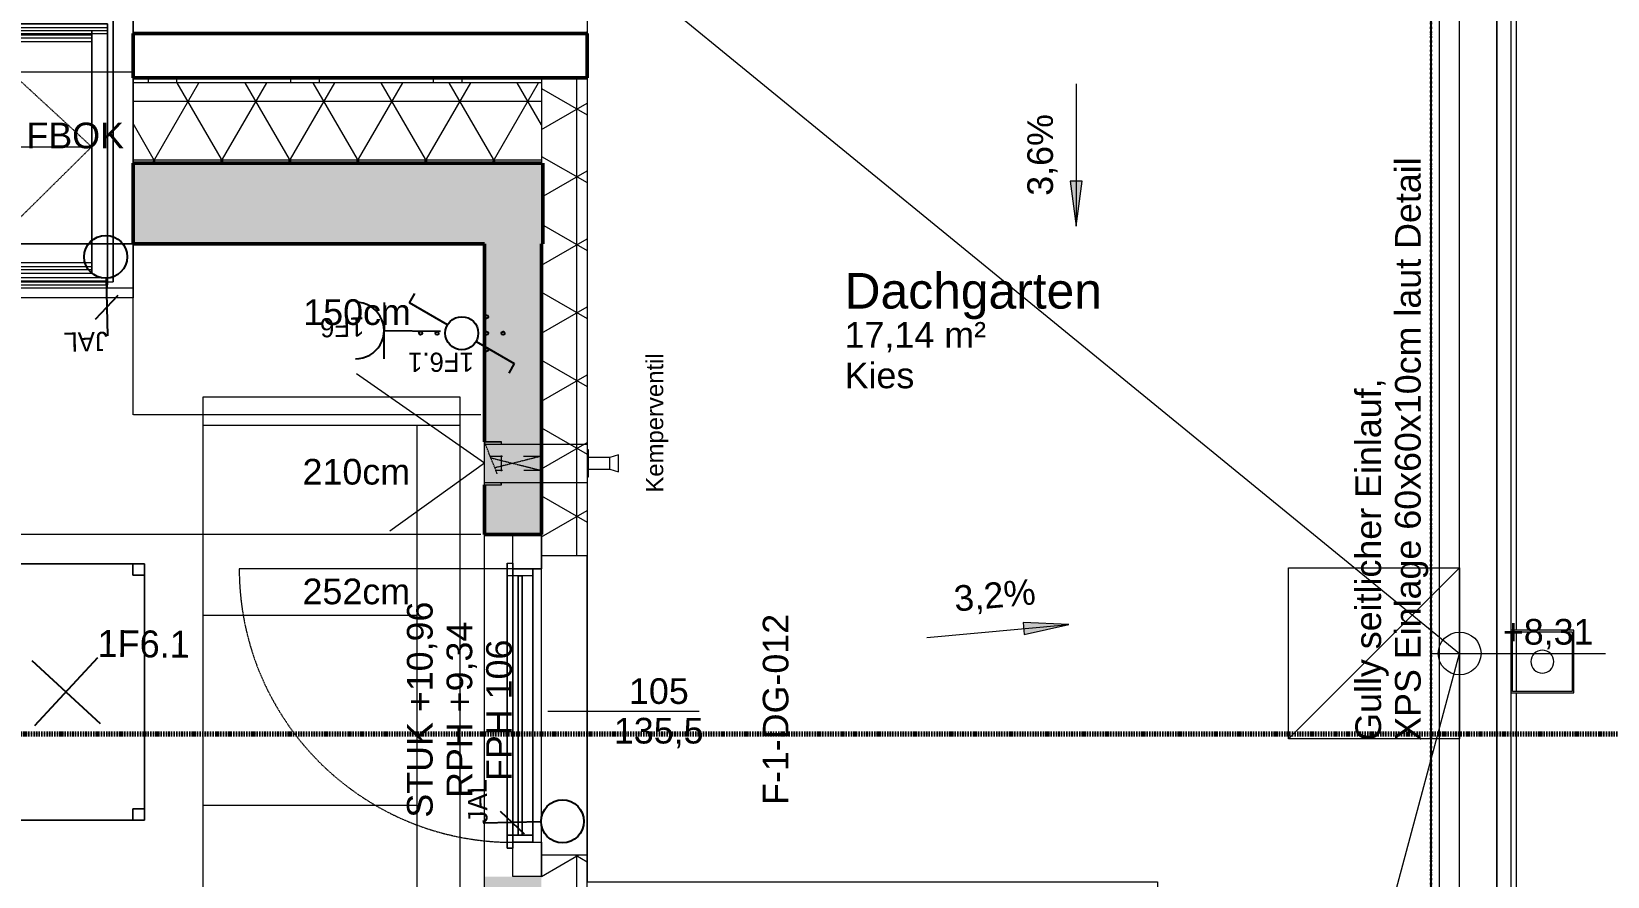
# Model space of a CAD drawing. Header units: metres. Extents: x -15638 to 29611, y -11908 to 29644.
# Drawn here: x 18591 to 24118, y 13626 to 16591 of the extents above; entities that cross this region are included whole.
import ezdxf
from ezdxf.enums import TextEntityAlignment as Align

# ---------------------------------------------------------------- set-up
doc = ezdxf.new("R2010")
doc.units = ezdxf.units.M
for name, pattern in [('Achse', [0.009, 0.005, -0.002, 0, -0.002]), ('Strich Punkt Mittel', [0.015875, 0.00635, -0.004763, 0, -0.004763]), ('Verdeckt', [0.003, 0.002, -0.001]), ('Verdeckt Oben', [0.00225, 0.0015, -0.00075])]:
    doc.linetypes.add(name, pattern=pattern)
for name, color, linetype, lineweight in [('A-DETL-GENF_', 92, 'Continuous', 13), ('A-FLOR-HRAL', 11, 'Continuous', 5), ('A-GLAZ', 151, 'Continuous', 18), ('A-GLAZ-IDEN_', 152, 'Continuous', 9), ('A-ROOF', 132, 'Continuous', 35), ('A-ROOF-FNSH', 132, 'Continuous', 35), ('A-ROOF-PATT', 132, 'Continuous', 35), ('A_2D', 7, 'Continuous', 13), ('A_Beschriftung_', 7, 'Continuous', 9), ('A_Bodenschlitz', 7, 'Continuous', 5), ('A_Decken', 8, 'Continuous', 13), ('A_Durchbruch', 7, 'Verdeckt', 5), ('A_Fenster', 7, 'Continuous', 13), ('A_Gelaender', 7, 'Continuous', 13), ('A_Moebel', 6, 'Continuous', 13), ('A_Raeume', 7, 'Continuous', 13), ('A_Raeume_', 7, 'Continuous', 5), ('A_Raeume_Beschriftung_', 7, 'Continuous', 9), ('A_Raster_', 1, 'Continuous', 9), ('A_Waende', 7, 'Continuous', 13), ('G-ANNO-DIMS_', 111, 'Continuous', 9), ('G-ANNO-SYMB_', 111, 'Continuous', 9), ('HT_E-Gesamt', 2, 'Continuous', 13), ('M-EQPM', 50, 'Continuous', 5), ('Text', 130, 'Continuous', 9)]:
    doc.layers.add(name, color=color, linetype=linetype, lineweight=lineweight)
doc.layers.add('E_Steckdose+Schalter', color=150, linetype='Continuous', true_color=0x0b6cf4)
doc.layers.add('ET_LEGENDE - Wohnung$0$800_KO_HI____L', color=130, linetype='Continuous')
doc.styles.add('Arial_2', font='arial.ttf', dxfattribs={"height": 0.09})
doc.styles.add('Arial_3', font='arial.ttf', dxfattribs={"height": 0.125})
doc.styles.add('Arial_7', font='arial.ttf', dxfattribs={"height": 0.06})
doc.styles.add('ET_LEGENDE - Wohnung$0$ROMANS', font='romans.shx', dxfattribs={"width": 0.6})
pattern_1 = [(45, (0, 0), (-0.08980256, 0.08980256), []), (45, (0.0898, 0), (-0.08980256, 0.08980256), [0.0635, -0.03175])]

# ---------------------------------------------------------------- blocks, each defined once
blk = doc.blocks.new('*U555')
blk.add_line((0, 65), (0, 240))
at = {"linetype": 'Continuous', "ltscale": 0.125}
blk.add_line((35.4, 187.9), (-35.4, 117.1), dxfattribs=at)
blk.add_circle((0, 0), 65)
at = {"style": 'ET_LEGENDE - Wohnung$0$ROMANS', "width": 0.6, "flags": 1}
for tag, p in [('RAUMBUCHNUMMER', (0, -400)), ('ANLAGE', (0, -550))]:
    blk.add_attdef(tag, text='', height=100, dxfattribs=at).set_placement(p, align=Align.MIDDLE)
for tag, p in [('TEILANLAGE_NR', (0, -700)), ('KOMPONENTE', (0, -850)), ('KOMPONENTE_NR', (0, -1000)), ('BEZEICHNUNG', (0, -1150)), ('TYP', (0, -1300)), ('HERSTELLER', (0, -1450)), ('MODEL', (0, -1600)), ('LEISTUNG_MAX', (0, -1750)), ('SPEZIFISCH_1', (0, -1900)), ('SPEZIFISCH_2', (0, -2050)), ('SPEZIFISCH_3', (0, -2200)), ('SPEZIFISCH_4', (0, -2350)), ('SPEZIFISCH_5', (0, -2500)), ('GEWERKE_CODE', (0, -2650)), ('LV_POS', (0, -2800)), ('ZAEHLER', (0, -2950)), ('PLATZHALTER_1', (0, -3100)), ('PLATZHALTER_2', (0, -3250)), ('PLATZHALTER_3', (0, -3400)), ('JOBLISTE_VDMA', (0, -3550)), ('ET_SPEZIFISCH_1', (0, -3700)), ('ET_SPEZIFISCH_2', (0, -3850)), ('ET_SPEZIFISCH_3', (0, -4000)), ('ET_SPEZIFISCH_4', (0, -4150)), ('ET_SPEZIFISCH_5', (0, -4300)), ('ET_SPEZIFISCH_6', (0, -4450)), ('ET_SPEZIFISCH_7', (0, -4600))]:
    blk.add_attdef(tag, text='', height=100, dxfattribs=at).set_placement(p, align=Align.MIDDLE_CENTER)
blk = doc.blocks.new('*U557')
for p, q in [((-70.7, -70.7), (70.7, 70.7)), ((70.7, -70.7), (-70.7, 70.7))]:
    blk.add_line(p, q)
at = {"style": 'ET_LEGENDE - Wohnung$0$ROMANS', "width": 0.6, "flags": 1}
for tag, p in [('RAUMBUCHNUMMER', (0, -400)), ('ANLAGE', (0, -550))]:
    blk.add_attdef(tag, text='', height=100, dxfattribs=at).set_placement(p, align=Align.MIDDLE)
for tag, p in [('TEILANLAGE_NR', (0, -700)), ('KOMPONENTE', (0, -850)), ('KOMPONENTE_NR', (0, -1000)), ('BEZEICHNUNG', (0, -1150)), ('TYP', (0, -1300)), ('HERSTELLER', (0, -1450)), ('MODEL', (0, -1600)), ('LEISTUNG_MAX', (0, -1750)), ('SPEZIFISCH_1', (0, -1900)), ('SPEZIFISCH_2', (0, -2050)), ('SPEZIFISCH_3', (0, -2200)), ('SPEZIFISCH_4', (0, -2350)), ('SPEZIFISCH_5', (0, -2500)), ('GEWERKE_CODE', (0, -2650)), ('LV_POS', (0, -2800)), ('ZAEHLER', (0, -2950)), ('PLATZHALTER_1', (0, -3100)), ('PLATZHALTER_2', (0, -3250)), ('PLATZHALTER_3', (0, -3400)), ('JOBLISTE_VDMA', (0, -3550)), ('ET_SPEZIFISCH_1', (0, -3700)), ('ET_SPEZIFISCH_2', (0, -3850)), ('ET_SPEZIFISCH_3', (0, -4000)), ('ET_SPEZIFISCH_4', (0, -4150)), ('ET_SPEZIFISCH_5', (0, -4300)), ('ET_SPEZIFISCH_6', (0, -4450)), ('ET_SPEZIFISCH_7', (0, -4600))]:
    blk.add_attdef(tag, text='', height=100, dxfattribs=at).set_placement(p, align=Align.MIDDLE_CENTER)
blk = doc.blocks.new('*U547')
for p, q in [((25, 43.3), (91.7, 158.8)), ((91.7, 158.8), (120.5, 142.1)), ((-25, -43.3), (-91.7, -158.8)), ((-91.7, -158.8), (-120.5, -142.1))]:
    blk.add_line(p, q)
blk.add_circle((0, 0), 50)
at = {"layer": 'ET_LEGENDE - Wohnung$0$800_KO_HI____L'}
for centre in [(0, 125), (0, 75), (-50, -75), (0, -75), (50, -75), (0, -125)]:
    blk.add_circle(centre, 5, dxfattribs=at)
at = {"style": 'ET_LEGENDE - Wohnung$0$ROMANS', "width": 0.6, "flags": 1}
for tag, p in [('RAUMBUCHNUMMER', (-0.2, -465.7)), ('ANLAGE', (-0.2, -615.7))]:
    blk.add_attdef(tag, text='', height=100, dxfattribs=at).set_placement(p, align=Align.MIDDLE)
for tag, p in [('TEILANLAGE_NR', (-0.2, -765.7)), ('KOMPONENTE', (-0.2, -915.7)), ('KOMPONENTE_NR', (-0.2, -1065.7)), ('BEZEICHNUNG', (-0.2, -1215.7)), ('TYP', (-0.2, -1365.7)), ('HERSTELLER', (-0.2, -1515.7)), ('MODEL', (-0.2, -1665.7)), ('LEISTUNG_MAX', (-0.2, -1815.7)), ('SPEZIFISCH_1', (-0.2, -1965.7)), ('SPEZIFISCH_2', (-0.2, -2115.7)), ('SPEZIFISCH_3', (-0.2, -2265.7)), ('SPEZIFISCH_4', (-0.2, -2415.7)), ('SPEZIFISCH_5', (-0.2, -2565.7)), ('GEWERKE_CODE', (-0.2, -2715.7)), ('LV_POS', (-0.2, -2865.7)), ('ZAEHLER', (-0.2, -3015.7)), ('PLATZHALTER_1', (-0.2, -3165.7)), ('PLATZHALTER_2', (-0.2, -3315.7)), ('PLATZHALTER_3', (-0.2, -3465.7)), ('JOBLISTE_VDMA', (-0.2, -3615.7)), ('ET_SPEZIFISCH_1', (-0.2, -3765.7)), ('ET_SPEZIFISCH_2', (-0.2, -3915.7)), ('ET_SPEZIFISCH_3', (-0.2, -4065.7)), ('ET_SPEZIFISCH_4', (-0.2, -4215.7)), ('ET_SPEZIFISCH_5', (-0.2, -4365.7)), ('ET_SPEZIFISCH_6', (-0.2, -4515.7)), ('ET_SPEZIFISCH_7', (-0.2, -4665.7))]:
    blk.add_attdef(tag, text='', height=100, dxfattribs=at).set_placement(p, align=Align.MIDDLE_CENTER)
blk = doc.blocks.new('*U567')
for p, q in [((62.5, 0), (-62.5, 0)), ((0, 0), (0, -125))]:
    blk.add_line(p, q)
blk.add_arc((0, 62.5), 62.5, 180, 0)
at = {"style": 'ET_LEGENDE - Wohnung$0$ROMANS', "width": 0.8, "flags": 1}
for tag, p in [('RAUMBUCHNUMMER', (0, -425)), ('ANLAGE', (0, -595.4)), ('TEILANLAGE_NR', (0, -755.5)), ('KOMPONENTE', (0, -901.3)), ('KOMPONENTE_NR', (0, -1063.3)), ('BEZEICHNUNG', (0, -1205.6)), ('TYP', (0, -1346.7)), ('HERSTELLER', (0, -1514.1)), ('MODEL', (0, -1677.3)), ('LEISTUNG_MAX', (0, -1851.5)), ('SPEZIFISCH_1', (0, -2012.8)), ('SPEZIFISCH_2', (0, -2200)), ('SPEZIFISCH_3', (0, -2374.2)), ('SPEZIFISCH_4', (0, -2548.5)), ('SPEZIFISCH_5', (0, -2722.7)), ('GEWERKE_CODE', (0, -2897)), ('LV_POS', (0, -3071.2)), ('ZAEHLER', (0, -3245.5)), ('PLATZHALTER_1', (0, -3419.7)), ('PLATZHALTER_2', (0, -3594)), ('PLATZHALTER_3', (0, -3768.2)), ('JOBLISTE_VDMA', (0, -3942.5)), ('ET_SPEZIFISCH_1', (0, -4116.7)), ('ET_SPEZIFISCH_2', (0, -4291)), ('ET_SPEZIFISCH_3', (0, -4465.2)), ('ET_SPEZIFISCH_4', (0, -4639.5)), ('ET_SPEZIFISCH_5', (0, -4813.7)), ('ET_SPEZIFISCH_6', (0, -4988)), ('ET_SPEZIFISCH_7', (0, -5162.2))]:
    blk.add_attdef(tag, text='', height=100, dxfattribs=at).set_placement(p, align=Align.MIDDLE)
blk = doc.blocks.new('Geländer - Geländer-3410059-263_PP_03DG_BT1')
at = {"layer": 'A_Gelaender', "lineweight": 5}
for p, q in [((42.7027, 85.2367), (42.7027, 87.858)), ((42.7027, 85.0217), (42.7027, 85.2317)), ((42.7027, 70.778), (42.7027, 85.0167))]:
    blk.add_line(p, q, dxfattribs=at)
blk = doc.blocks.new('Typ des oberen Holms - Oberer Geländerholm_Innen_-3410094-263_PP_03DG_BT1')
at = {"layer": 'A_Gelaender', "lineweight": 5}
for p, q in [((42.6827, 87.838), (42.6827, 70.798)), ((42.6327, 74.5452), (42.6327, 87.788))]:
    blk.add_line(p, q, dxfattribs=at)
blk = doc.blocks.new('Typ des oberen Holms - Oberer Geländerholm_Innen_-V1-263_PP_03DG_BT1')
at = {"layer": 'A_Gelaender', "lineweight": 5}
for p, q in [((42.6827, 87.838), (42.6827, 70.798)), ((42.6327, 87.788), (42.6327, 74.5452))]:
    blk.add_line(p, q, dxfattribs=at)
blk = doc.blocks.new('Fens_Dach_1tlg1 - KF_1140X1400-V2-263_PP_03DG_BT1')
at = {"layer": 'A_Fenster'}
for p, q in [((31.3027, 87.4287), (30.1627, 87.4287)), ((30.1627, 87.4287), (30.1627, 86.4388)), ((30.1627, 87.3934), (30.1627, 87.4287)), ((30.1627, 86.4034), (30.1627, 87.3934)), ((30.1627, 87.3934), (30.2327, 87.3934)), ((30.2327, 87.3934), (31.2327, 87.3934)), ((30.2327, 86.4741), (30.2327, 87.3934)), ((30.2327, 87.3934), (30.2327, 87.3792)), ((31.2327, 87.3934), (30.2327, 87.3934)), ((31.2327, 87.3934), (31.3027, 87.3934)), ((31.2327, 87.3934), (31.2327, 86.4741)), ((31.2327, 87.3792), (31.2327, 87.3934)), ((31.3027, 86.4388), (31.3027, 87.4287)), ((31.3027, 87.4287), (31.3027, 87.3934)), ((31.3027, 87.3934), (31.3027, 86.4034)), ((30.2327, 87.3792), (30.2327, 86.46)), ((30.2327, 87.3792), (31.2327, 87.3792)), ((30.2527, 86.4741), (30.2527, 87.3651)), ((30.2527, 87.3651), (31.2127, 87.3651)), ((30.2527, 87.3297), (30.2527, 87.3651)), ((30.2527, 86.4741), (30.2527, 87.3651)), ((30.2527, 87.3651), (30.2527, 87.3403)), ((31.2127, 87.3651), (30.2527, 87.3651)), ((30.2527, 87.3403), (30.2527, 86.4741)), ((30.3077, 87.3403), (30.2527, 87.3403)), ((31.2127, 87.3297), (30.2527, 87.3297)), ((30.2527, 87.3297), (30.2527, 86.4741)), ((30.3077, 87.3258), (30.3077, 87.3403)), ((31.1577, 87.3403), (30.3077, 87.3403)), ((30.3077, 87.3403), (30.3077, 86.5271)), ((31.1577, 87.3403), (30.3077, 87.3403)), ((31.2127, 87.3403), (31.1577, 87.3403)), ((31.1577, 87.3403), (31.1577, 87.3258)), ((31.1577, 86.5271), (31.1577, 87.3403)), ((31.2127, 87.3651), (31.2127, 86.4741)), ((31.2127, 87.3651), (31.2127, 87.3297)), ((31.2127, 87.3651), (31.2127, 86.4741)), ((31.2127, 87.3403), (31.2127, 87.3651)), ((31.2127, 86.4741), (31.2127, 87.3403)), ((31.2127, 86.4741), (31.2127, 87.3297)), ((31.2327, 86.46), (31.2327, 87.3792)), ((30.3077, 86.5127), (30.3077, 87.3258)), ((30.3077, 87.3258), (30.3077, 87.3159)), ((30.3077, 87.3258), (31.1577, 87.3258)), ((30.3077, 87.3014), (30.3077, 87.3258)), ((30.3077, 87.3159), (30.3077, 86.5028)), ((30.3077, 87.3159), (31.1577, 87.3159)), ((30.3077, 86.5028), (30.3077, 87.3014)), ((31.1577, 87.3014), (30.3077, 87.3014)), ((31.1577, 87.3159), (31.1577, 87.3258)), ((31.1577, 87.3258), (31.1577, 86.5127)), ((31.1577, 87.3258), (31.1577, 87.3014)), ((31.1577, 86.5028), (31.1577, 87.3159)), ((31.1577, 87.3014), (31.1577, 86.5028)), ((30.3077, 86.4883), (30.3077, 86.5271)), ((30.3077, 86.5271), (31.1577, 86.5271)), ((30.3077, 86.5028), (30.3077, 86.5127)), ((31.1577, 86.5127), (30.3077, 86.5127)), ((30.3077, 86.5028), (31.1577, 86.5028)), ((30.3077, 86.4883), (30.3077, 86.5028)), ((31.1577, 86.4883), (31.1577, 86.5271)), ((31.1577, 86.5127), (31.1577, 86.5028)), ((31.1577, 86.5028), (31.1577, 86.4883)), ((31.2327, 86.4741), (30.2327, 86.4741)), ((30.2327, 86.4741), (30.2327, 86.46)), ((30.2327, 86.46), (31.2327, 86.46)), ((31.2127, 86.4741), (30.2527, 86.4741)), ((30.2527, 86.4741), (30.2527, 86.46)), ((30.2527, 86.46), (30.2527, 86.4741)), ((31.2127, 86.4741), (30.2527, 86.4741)), ((30.2527, 86.4741), (30.2527, 86.46)), ((30.2527, 86.4741), (30.2527, 86.46)), ((30.2527, 86.46), (30.2527, 86.4494)), ((30.2527, 86.4388), (30.2527, 86.46)), ((30.2527, 86.46), (30.2527, 86.4494)), ((30.2527, 86.46), (30.2527, 86.4494)), ((30.2527, 86.4494), (30.2527, 86.4388)), ((30.2527, 86.4494), (31.2127, 86.4494)), ((31.1577, 86.4883), (30.3077, 86.4883)), ((31.2127, 86.46), (31.2127, 86.4741)), ((31.2127, 86.46), (31.2127, 86.4741)), ((31.2127, 86.4741), (31.2127, 86.46)), ((31.2127, 86.46), (31.2127, 86.4741)), ((31.2127, 86.4494), (31.2127, 86.46)), ((31.2127, 86.4388), (31.2127, 86.46)), ((31.2127, 86.46), (31.2127, 86.4494)), ((31.2127, 86.4494), (31.2127, 86.46)), ((31.2127, 86.4388), (31.2127, 86.4494)), ((31.2327, 86.4741), (31.2327, 86.46)), ((30.1627, 86.4388), (31.3027, 86.4388)), ((30.1627, 86.4034), (30.1627, 86.4388)), ((31.3027, 86.4034), (30.1627, 86.4034)), ((30.2527, 86.4388), (31.2127, 86.4388)), ((31.3027, 86.4034), (31.3027, 86.4388))]:
    blk.add_line(p, q, dxfattribs=at)
at = {"layer": 'A_Fenster', "linetype": 'Verdeckt', "lineweight": 5}
for p, q in [((30.2527, 86.4741), (30.2527, 87.3523)), ((30.2527, 87.3523), (31.2127, 87.3523)), ((31.2127, 87.3523), (31.2127, 86.4741)), ((30.3077, 86.9334), (30.7327, 87.3258)), ((31.1577, 86.9334), (30.7327, 87.3258)), ((30.3077, 86.9334), (31.1577, 86.9334)), ((30.718, 86.5271), (30.3077, 86.9334)), ((30.7473, 86.5271), (31.1577, 86.9334)), ((30.7327, 86.5127), (30.718, 86.5271)), ((30.7327, 86.5127), (30.7473, 86.5271)), ((30.2527, 86.4614), (30.2527, 86.4741)), ((31.2127, 86.4614), (30.2527, 86.4614)), ((31.2127, 86.4741), (31.2127, 86.4614))]:
    blk.add_line(p, q, dxfattribs=at)
blk = doc.blocks.new('Moeb_Sofa - Sofa 220x90-3798868-263_PP_03DG_BT1')
at = {"layer": 'A_Moebel', "color": 8}
for p, q in [((-1.1, 0.45), (1.1, 0.45)), ((-1.1, -0.45), (-1.1, 0.45)), ((-1, -0.45), (-1, 0.45)), ((-0.3333, -0.3), (-0.3333, 0.45)), ((0.3333, -0.3), (0.3333, 0.45)), ((1, -0.45), (1, 0.45)), ((1.1, 0.45), (1.1, -0.45)), ((-1, -0.3), (1, -0.3)), ((1.1, -0.45), (-1.1, -0.45))]:
    blk.add_line(p, q, dxfattribs=at)
blk = doc.blocks.new('Moeb_Tisch - 900x550-3788409-263_PP_03DG_BT1')
at = {"layer": 'A_Moebel', "color": 8}
for p, q in [((-0.0741, 0.8106), (-0.6241, 0.8106)), ((-0.6241, 0.8106), (-0.6241, -0.0894)), ((-0.5841, 0.8106), (-0.6241, 0.8106)), ((-0.6241, 0.8106), (-0.6241, 0.7706)), ((-0.6241, 0.7706), (-0.6241, 0.8106)), ((-0.6241, 0.8106), (-0.5841, 0.8106)), ((-0.0741, 0.8106), (-0.6241, 0.8106)), ((-0.6241, 0.8106), (-0.6241, -0.0894)), ((-0.6241, -0.0894), (-0.6241, 0.8106)), ((-0.6241, 0.8106), (-0.0741, 0.8106)), ((-0.5841, 0.7706), (-0.5841, 0.8106)), ((-0.5841, 0.8106), (-0.5841, 0.7706)), ((-0.0741, 0.8106), (-0.1141, 0.8106)), ((-0.1141, 0.8106), (-0.1141, 0.7706)), ((-0.1141, 0.7706), (-0.1141, 0.8106)), ((-0.1141, 0.8106), (-0.0741, 0.8106)), ((-0.0741, -0.0894), (-0.0741, 0.8106)), ((-0.0741, 0.7706), (-0.0741, 0.8106)), ((-0.0741, 0.8106), (-0.0741, 0.7706)), ((-0.0741, -0.0894), (-0.0741, 0.8106)), ((-0.0741, 0.8106), (-0.0741, -0.0894)), ((-0.6241, 0.7706), (-0.5841, 0.7706)), ((-0.5841, 0.7706), (-0.6241, 0.7706)), ((-0.1141, 0.7706), (-0.0741, 0.7706)), ((-0.0741, 0.7706), (-0.1141, 0.7706)), ((-0.5841, -0.0494), (-0.6241, -0.0494)), ((-0.6241, -0.0494), (-0.6241, -0.0894)), ((-0.6241, -0.0894), (-0.6241, -0.0494)), ((-0.6241, -0.0494), (-0.5841, -0.0494)), ((-0.5841, -0.0894), (-0.5841, -0.0494)), ((-0.5841, -0.0494), (-0.5841, -0.0894)), ((-0.0741, -0.0494), (-0.1141, -0.0494)), ((-0.1141, -0.0494), (-0.1141, -0.0894)), ((-0.1141, -0.0894), (-0.1141, -0.0494)), ((-0.1141, -0.0494), (-0.0741, -0.0494)), ((-0.0741, -0.0894), (-0.0741, -0.0494)), ((-0.0741, -0.0494), (-0.0741, -0.0894)), ((-0.6241, -0.0894), (-0.0741, -0.0894)), ((-0.6241, -0.0894), (-0.5841, -0.0894)), ((-0.5841, -0.0894), (-0.6241, -0.0894)), ((-0.6241, -0.0894), (-0.0741, -0.0894)), ((-0.0741, -0.0894), (-0.6241, -0.0894)), ((-0.1141, -0.0894), (-0.0741, -0.0894)), ((-0.0741, -0.0894), (-0.1141, -0.0894))]:
    blk.add_line(p, q, dxfattribs=at)
blk = doc.blocks.new('Fens_Tuer_1tlg - DK_SL_1200x1900_Terrasentür-NEU DG BT1-11854695-263_PP_03DG_BT1')
at = {"layer": 'A-GLAZ'}
for p, q in [((-0.6, 0), (-0.48, 0)), ((-0.6, -0.1), (-0.6, 0)), ((-0.5, 0.02), (-0.455, 0.02)), ((-0.5, 0), (-0.5, 0.02)), ((-0.48, 0), (-0.5, 0)), ((-0.48, -0.07), (-0.48, 0)), ((-0.48, 0), (-0.48, -0.1)), ((-0.455, 0.02), (-0.455, -0.07)), ((0.455, 0.02), (0.5, 0.02)), ((0.455, -0.07), (0.455, 0.02)), ((0.48, 0), (0.48, -0.07)), ((0.5, 0), (0.48, 0)), ((0.48, 0), (0.6, 0)), ((0.48, -0.1), (0.48, 0)), ((0.5, 0.02), (0.5, 0)), ((0.6, 0), (0.6, -0.1)), ((-0.455, -0.018), (0.455, -0.018)), ((-0.455, -0.032), (-0.455, -0.018)), ((0.455, -0.032), (-0.455, -0.032)), ((0.455, -0.018), (0.455, -0.032)), ((-0.48, -0.1), (-0.6, -0.1)), ((-0.455, -0.07), (-0.48, -0.07)), ((0.48, -0.07), (0.455, -0.07)), ((0.6, -0.1), (0.48, -0.1))]:
    blk.add_line(p, q, dxfattribs=at)
at = {"layer": 'A_Fenster', "linetype": 'Verdeckt', "lineweight": 5}
for p, q in [((0.48, 0.02), (0.48, 0.96)), ((0.48, 0), (0.48, 0.02))]:
    blk.add_line(p, q, dxfattribs=at)
at = {"layer": 'A_Fenster', "linetype": 'Verdeckt Oben', "lineweight": 5}
for p, q in [((-0.6, 0.1), (0.6, 0.1)), ((-0.6, 0.1), (0.6, 0.1)), ((-0.6, -0.1), (0.6, -0.1)), ((-0.525, -0.26), (0.525, -0.26))]:
    blk.add_line(p, q, dxfattribs=at)
at = {"layer": 'A_Fenster'}
for p, q in [((-0.6, 0), (-0.5, 0)), ((-0.5, 0.02), (-0.5, 0)), ((0.5, 0.02), (-0.5, 0.02)), ((-0.5, 0), (0.5, 0)), ((-0.5, 0), (0.5, 0)), ((-0.48, 0), (-0.48, -0.07)), ((0.48, 0), (-0.48, 0)), ((-0.48, 0), (-0.48, -0.07)), ((0.48, 0), (-0.48, 0)), ((-0.455, -0.018), (-0.455, 0.02)), ((-0.455, 0.02), (0.455, 0.02)), ((0.455, -0.018), (0.455, 0.02)), ((0.48, 0), (0.48, -0.07)), ((0.48, 0), (0.48, -0.07)), ((0.5, 0.02), (0.5, 0)), ((0.5, 0), (0.6, 0)), ((-0.455, -0.018), (-0.455, -0.032)), ((0.455, -0.018), (-0.455, -0.018)), ((-0.455, -0.032), (-0.455, -0.018)), ((-0.455, -0.032), (0.455, -0.032)), ((-0.455, -0.07), (-0.455, -0.032)), ((0.455, -0.032), (0.455, -0.018)), ((0.455, -0.032), (0.455, -0.018)), ((0.455, -0.07), (0.455, -0.032)), ((-0.525, -0.1), (-0.6, -0.1)), ((-0.48, -0.07), (0.48, -0.07)), ((-0.48, -0.07), (-0.48, -0.1)), ((-0.48, -0.1), (0.48, -0.1)), ((0.455, -0.07), (-0.455, -0.07)), ((0.48, -0.07), (0.48, -0.1)), ((0.6, -0.1), (0.525, -0.1))]:
    blk.add_line(p, q, dxfattribs=at)
at = {"layer": 'A_Fenster', "linetype": 'Verdeckt', "lineweight": 5}
for start, end in [(90, 178.8029), (178.8029, 180)]:
    blk.add_arc((0.48, 0), 0.96, start, end, dxfattribs=at)
blk = doc.blocks.new('Allg_Nachströmöffnung1 - DN 135-10778190-263_PP_03DG_BT1')
at = {"layer": 'A-DETL-GENF_', "linetype": 'Verdeckt', "lineweight": 5}
for points in [[(0.0575, -0.1), (0.125, 0), (0.0575, 0.1), (0.0575, -0.0268)], [(0.1925, -0.1), (0.1925, 0.1), (0.125, 0), (0.1556, -0.0453)]]:
    blk.add_hatch(color=256, dxfattribs=at).paths.add_polyline_path(points)
at = {"layer": 'A_Durchbruch'}
for p, q in [((0.0575, 0.1), (0.0575, -0.26)), ((0.1925, 0.1), (0.1925, -0.26))]:
    blk.add_line(p, q, dxfattribs=at)
blk = doc.blocks.new('Allg_WD_rund - HKLS-11587274-263_PP_03DG_BT1')
at = {"layer": 'A-DETL-GENF_'}
h = blk.add_hatch(color=256, dxfattribs=at)
h.paths.add_polyline_path([(-0.035, 0), (-0.06, 0.1), (-0.06, 0.037)])
h.paths.add_polyline_path([(-0.035, 0), (-0.06, -0.037), (-0.06, -0.08), (-0.0544, -0.0778), (-0.045, -0.04)])
h = blk.add_hatch(color=256, dxfattribs=at)
h.paths.add_polyline_path([(-0.035, 0), (-0.0191, -0.0636), (-0.01, -0.06), (-0.01, -0.037)])
h.paths.add_polyline_path([(-0.01, 0.0559), (-0.01, 0.1), (-0.035, 0), (-0.01, 0.037)])
at = {"layer": 'A_Durchbruch'}
for p, q in [((-0.06, 0.1), (-0.0191, -0.0636)), ((-0.06, 0.037), (-0.06, 0.1)), ((-0.0544, -0.0778), (-0.01, 0.1)), ((-0.01, 0.1), (-0.01, 0.037)), ((-0.06, -0.08), (-0.06, -0.037)), ((-0.01, -0.037), (-0.01, -0.06))]:
    blk.add_line(p, q, dxfattribs=at)
blk = doc.blocks.new('Kemperventil - Standard-10796993-263_PP_03DG_BT1')
at = {"layer": 'HT_E-Gesamt'}
for p, q in [((0.095, 0.19), (0.105, 0.16)), ((0.125, 0.19), (0.095, 0.19)), ((0.155, 0.19), (0.125, 0.19)), ((0.145, 0.16), (0.155, 0.19)), ((0.105, 0.16), (0.105, 0.085)), ((0.125, 0.16), (0.105, 0.16)), ((0.145, 0.16), (0.125, 0.16)), ((0.145, 0.085), (0.145, 0.16)), ((0.0775, 0.085), (0.0775, 0.08)), ((0.125, 0.085), (0.0775, 0.085)), ((0.1725, 0.085), (0.125, 0.085)), ((0.1725, 0.08), (0.1725, 0.085))]:
    blk.add_line(p, q, dxfattribs=at)
blk = doc.blocks.new('HLS_Wasserfangkasten - HLS_Wasserfangkasten-10979366-263_PP_03DG_BT1')
at = {"layer": 'M-EQPM'}
for p, q in [((-0.11, 0.11), (-0.11, -0.11)), ((-0.105, -0.105), (-0.105, 0.105)), ((-0.105, 0.105), (0.105, 0.105)), ((0.105, 0.105), (0.105, -0.105)), ((0.11, -0.11), (0.11, 0.11)), ((-0.11, -0.11), (0.11, -0.11)), ((0.105, -0.105), (-0.105, -0.105))]:
    blk.add_line(p, q, dxfattribs=at)
for start, end in [(360, 180), (180, 360)]:
    blk.add_arc((0, 0), 0.04, start, end, dxfattribs=at)
blk = doc.blocks.new('Allg_WS1 - HKLS-11587319-263_PP_03DG_BT1')
at = {"layer": 'A-DETL-GENF_'}
h = blk.add_hatch(color=256, dxfattribs=at)
h.paths.add_polyline_path([(0.1325, 0.0435), (0.1628, -0.0014), (0.2647, 0.0394), (0.2675, 0.0435), (0.2, 0.0435)])
h.paths.add_polyline_path([(0.125, 0.0435), (0.125, -0.0165), (0.1325, -0.0135), (0.1325, 0.0435)])
h.paths.add_polyline_path([(0.2675, 0.0435), (0.2675, 0.0405), (0.275, 0.0435)])
at = {"layer": 'A_2D'}
for p, q in [((0.125, 0.0435), (0.125, -0.0165)), ((0.275, -0.0165), (0.275, 0.0435)), ((0.125, -0.0165), (0.1325, -0.0165)), ((0.173, -0.0165), (0.227, -0.0165)), ((0.2675, -0.0165), (0.275, -0.0165))]:
    blk.add_line(p, q, dxfattribs=at)
at = {"layer": 'A_Durchbruch'}
for p, q in [((0.125, 0.0435), (0.125, -0.0165)), ((0.1628, -0.0014), (0.2647, 0.0394)), ((0.2675, 0.0405), (0.275, 0.0435)), ((0.275, 0.0435), (0.275, -0.0165)), ((0.125, -0.0165), (0.1325, -0.0135))]:
    blk.add_line(p, q, dxfattribs=at)
blk = doc.blocks.new('Allg_BS - HKLS-V66-263_PP_03DG_BT1')
at = {"layer": 'A_Bodenschlitz'}
for p, q in [((-0.2994, -0.3685), (0.3006, 0.2315)), ((-0.2994, -0.3685), (-0.2994, 0.2315)), ((-0.2994, 0.2315), (0.3006, 0.2315)), ((-0.2994, -0.3685), (0.3006, 0.2315)), ((-0.2994, -0.3685), (-0.2994, 0.2315)), ((-0.2994, 0.2315), (0.3006, 0.2315)), ((0.3006, 0.2315), (0.3006, -0.3685)), ((0.3006, 0.2315), (0.3006, -0.3685)), ((0.3006, -0.3685), (-0.2994, -0.3685)), ((0.3006, -0.3685), (-0.2994, -0.3685))]:
    blk.add_line(p, q, dxfattribs=at)
blk = doc.blocks.new('BS_Fens_PP - rechts-2843221-263_PP_03DG_BT1')
at = {"layer": 'A-GLAZ-IDEN_'}
blk.add_line((0, 0.00012), (0, -0.01051), dxfattribs=at)
blk = doc.blocks.new('Höhenkoten - 018-55644-263_PP_03DG_BT1')
at = {"layer": 'G-ANNO-DIMS_'}
for p, q in [((0, 0), (0, 0.002)), ((-0.002, 0), (0.01024, 0)), ((0, 0), (0, -0.002))]:
    blk.add_line(p, q, dxfattribs=at)
blk.add_circle((0, 0), 0.0015, dxfattribs=at)
blk = doc.blocks.new('354354')
at = {"layer": 'A-ROOF-PATT', "lineweight": 5}
h = blk.add_hatch(dxfattribs=at)
h.set_pattern_fill('FP_7', color=127, style=0, pattern_type=2)
h.set_pattern_definition([(90, (0, 0), (-0.5, 0), []), (90, (0.1, 0), (-0.5, 0), [])])
h.paths.add_polyline_path([(28.278, 87.1584), (29.0227, 87.1584), (29.0227, 87.1754), (28.2677, 87.1754), (28.2677, 87.1584)])
h.paths.add_polyline_path([(31.9232, 87.1584), (33.3777, 87.1584), (33.3777, 87.1754), (31.3027, 87.1754), (31.3027, 87.1584), (31.5463, 87.1584)])
h.paths.add_polyline_path([(34.5177, 87.1584), (35.5702, 87.1584), (35.5702, 87.1754), (34.5177, 87.1754)])
h.paths.add_polyline_path([(37.9095, 87.1584), (39.2827, 87.1584), (39.2827, 87.1754), (37.8502, 87.1754), (37.8502, 87.1584)])
h = blk.add_hatch(dxfattribs=at)
h.set_pattern_fill('FP_13', color=127, style=0, pattern_type=2)
h.set_pattern_definition([(180, (33.675, 87.338), (9e-16, -0.20637), []), (240, (33.675, 87.338), (0.17873, -0.10319), []), (300, (33.675, 87.338), (0.178722, 0.103185), [])])
h.paths.add_polyline_path([(28.2839, 86.8756), (29.0227, 86.8756), (29.0227, 87.1584), (28.2677, 87.1584), (28.2677, 86.8756)])
h.paths.add_polyline_path([(32.9604, 86.8756), (33.3777, 86.8756), (33.3777, 87.1584), (31.3027, 87.1584), (31.3027, 86.8756), (32.1888, 86.8756)])
h.paths.add_polyline_path([(35.0238, 86.8756), (35.5702, 86.8756), (35.5702, 87.1584), (34.5177, 87.1584), (34.5177, 86.8756)])
h.paths.add_polyline_path([(38.6165, 86.8756), (39.2827, 86.8756), (39.2827, 87.1584), (37.8502, 87.1584), (37.8502, 86.8756), (37.9095, 86.8756)])
h = blk.add_hatch(dxfattribs=at)
h.set_pattern_fill('FP_4', color=127, style=0, pattern_type=2)
h.set_pattern_definition(pattern_1)
h.paths.add_polyline_path([(31.9463, 86.5927), (33.3777, 86.5927), (33.3777, 86.8756), (31.3027, 86.8756), (31.3027, 86.5927), (31.5463, 86.5927)])
h.paths.add_polyline_path([(28.2677, 86.5927), (29.0227, 86.5927), (29.0227, 86.8756), (28.0727, 86.8756), (28.0727, 86.5927)])
h.paths.add_polyline_path([(34.5177, 86.5927), (35.5702, 86.5927), (35.5702, 86.8756), (34.5177, 86.8756)])
h.paths.add_polyline_path([(37.9095, 86.5927), (39.2827, 86.5927), (39.2827, 86.8756), (37.8502, 86.8756), (37.8502, 86.5927)])
at = {"layer": 'A_Waende', "lineweight": 5}
h = blk.add_hatch(dxfattribs=at)
h.set_pattern_fill('FP_3', color=250, angle=-180, style=0, pattern_type=2)
h.set_pattern_definition([(270, (39.283, 80.778), (0.20637, -4e-16), []), (330, (39.283, 80.778), (0.103185, 0.1787217), []), (30, (39.283, 80.778), (-0.103185, 0.1787217), [])])
h.paths.add_polyline_path([(39.2827, 73.898), (39.4427, 73.898), (39.4427, 79.318), (39.2827, 79.318), (39.2827, 74.0737)])
h.paths.add_polyline_path([(39.3002, 80.368), (39.4427, 80.368), (39.4427, 81.518), (39.2827, 81.518), (39.2827, 80.368), (39.2877, 80.368)])
h.paths.add_polyline_path([(39.2857, 83.138), (39.4427, 83.138), (39.4427, 84.4477), (39.2827, 84.4477), (39.2827, 83.138)])
h.paths.add_polyline_path([(39.2827, 85.4977), (39.4427, 85.4977), (39.4427, 87.1754), (39.2827, 87.1754), (39.2827, 85.5727)])
h = blk.add_hatch(dxfattribs=at)
h.set_pattern_fill('FP_4', color=250, style=0, pattern_type=2)
h.set_pattern_definition(pattern_1)
h.paths.add_polyline_path([(39.2827, 73.898), (39.2827, 79.243), (39.0827, 79.243), (39.0827, 73.898), (39.2653, 73.898)])
h.paths.add_polyline_path([(39.0827, 80.443), (39.2827, 80.443), (39.2827, 81.443), (39.0827, 81.443), (39.0827, 80.7305)])
h.paths.add_polyline_path([(39.2827, 83.213), (39.2827, 84.3727), (39.0827, 84.3727), (39.0827, 83.213), (39.1827, 83.213)])
h.paths.add_polyline_path([(39.1827, 85.8227), (39.1049, 85.8422), (39.119, 85.8068), (39.1427, 85.8127)])
h.paths.add_polyline_path([(39.2827, 85.7977), (39.2827, 85.8477), (39.1827, 85.8227), (39.2363, 85.8093)])
h.paths.add_polyline_path([(39.2827, 85.7552), (39.2827, 85.7977), (39.2197, 85.7977), (39.2414, 85.783)])
h.paths.add_polyline_path([(39.1427, 85.5727), (39.2827, 85.5727), (39.2827, 85.7552), (39.1397, 85.7552), (39.1427, 85.7477), (39.0827, 85.7477), (39.0827, 85.5727)])
h.paths.add_polyline_path([(39.1276, 85.7855), (39.1456, 85.7977), (39.1227, 85.7977)])
h.paths.add_polyline_path([(39.2197, 85.8477), (39.2827, 85.8477), (39.2827, 85.8902), (39.2277, 85.8531)])
h.paths.add_polyline_path([(39.1456, 85.8477), (39.0868, 85.8874), (39.1027, 85.8477), (39.1427, 85.8477)])
h.paths.add_polyline_path([(39.2827, 85.8902), (39.2827, 86.5927), (39.0827, 86.5927), (39.0827, 85.8977), (39.0857, 85.8902), (39.2204, 85.8902)])
at = {"layer": 'G-ANNO-DIMS_'}
for points in [[(41.1576, 86.6544), (41.1785, 86.8131), (41.1367, 86.8131)], [(41.1318, 85.2571), (40.9719, 85.2636), (40.9756, 85.2219)]]:
    blk.add_hatch(color=256, dxfattribs=at).paths.add_polyline_path(points)
at = {"layer": 'A-ROOF', "color": 10, "lineweight": 50}
for p, q in [((37.8502, 87.1754), (37.8502, 87.3309)), ((39.4427, 87.3309), (37.8502, 87.3309)), ((39.4427, 87.1754), (39.4427, 87.3309)), ((39.4427, 87.1754), (37.8502, 87.1754)), ((37.8502, 86.8756), (39.2827, 86.8756)), ((37.8502, 86.5927), (37.8502, 86.8756)), ((39.2877, 86.5927), (39.2877, 86.8756)), ((39.0827, 86.5927), (37.8502, 86.5927)), ((39.2877, 86.5927), (39.2827, 86.5927))]:
    blk.add_line(p, q, dxfattribs=at)
at = {"layer": 'A-ROOF', "lineweight": 18}
blk.add_line((39.2827, 87.1584), (37.8502, 87.1584), dxfattribs=at)
at = {"layer": 'A-ROOF-FNSH', "color": 7, "lineweight": 13}
for p, q in [((37.8502, 87.3309), (37.8502, 87.338)), ((39.4427, 87.3309), (39.4427, 87.338)), ((37.8502, 86.8756), (37.8502, 87.1754))]:
    blk.add_line(p, q, dxfattribs=at)
at = {"layer": 'A_2D', "linetype": 'Verdeckt Oben', "lineweight": 5}
for p, q in [((35.5702, 87.1966), (37.8502, 87.1966)), ((37.8502, 86.5927), (37.8502, 87.1966)), ((37.8502, 85.9927), (37.8502, 86.7674)), ((35.5702, 86.5927), (37.8502, 86.5927)), ((39.0827, 86.5927), (37.8502, 86.5927)), ((39.0702, 85.9927), (37.8502, 85.9927)), ((39.0702, 85.5727), (28.2677, 85.5727))]:
    blk.add_line(p, q, dxfattribs=at)
at = {"layer": 'A_Beschriftung_'}
for q in [(38.6334, 86.1371), (38.7507, 85.5846)]:
    blk.add_line((39.0827, 85.8227), q, dxfattribs=at)
at = {"layer": 'A_Decken'}
for p, q in [((39.6577, 87.4822), (42.5027, 85.1555)), ((41.9027, 84.8555), (41.9027, 85.4555)), ((41.9027, 85.4555), (42.5027, 85.4555)), ((40.6896, 78.3905), (42.5027, 85.1555)), ((42.5027, 84.8555), (41.9027, 84.8555)), ((39.4427, 83.138), (39.4427, 84.4477))]:
    blk.add_line(p, q, dxfattribs=at)
at = {"layer": 'A_Raeume', "color": 8, "linetype": 'Verdeckt'}
for p, q in [((42.4327, 78.3705), (42.4327, 87.588)), ((36.8002, 86.5927), (37.7602, 86.5927)), ((37.7602, 86.5927), (37.7802, 86.5927)), ((37.7802, 86.5927), (37.8502, 86.5927))]:
    blk.add_line(p, q, dxfattribs=at)
at = {"layer": 'A_Raeume_', "flags": 128}
for points in [[(39.4427, 79.143), (39.4427, 78.3705), (42.4327, 78.3705), (42.4327, 87.588), (39.4427, 87.588), (39.4427, 84.3537), (41.4427, 84.3537), (41.4427, 79.143)], [(39.0827, 78.543), (39.0827, 86.5927), (37.9002, 86.5927), (37.8502, 86.5927), (37.7472, 86.5927), (35.6732, 86.5927), (35.5702, 86.5927), (35.5202, 86.5927), (35.1888, 86.5927), (35.1888, 82.0555), (33.6888, 82.0555), (33.6888, 81.0055), (35.6427, 81.0055), (35.6427, 80.7305), (36.8477, 80.7305), (36.8477, 80.288), (36.8477, 80.2405), (36.8477, 78.543)]]:
    blk.add_lwpolyline(points, close=True, dxfattribs=at)
at = {"layer": 'A_Raster_', "linetype": 'Strich Punkt Mittel', "lineweight": 35}
blk.add_line((42.4027, 59.9489), (42.4027, 94.2296), dxfattribs=at)
at = {"layer": 'A_Waende'}
for p, q in [((42.5027, 70.978), (42.5027, 87.658)), ((39.2827, 87.1754), (39.2827, 86.8756)), ((39.0827, 84.3727), (39.0827, 85.5727)), ((39.2827, 84.3727), (39.2827, 85.5727)), ((39.4427, 85.4977), (39.4427, 84.4477))]:
    blk.add_line(p, q, dxfattribs=at)
at = {"layer": 'A_Waende', "color": 250, "lineweight": 5}
for p, q in [((39.4427, 87.1754), (39.4427, 85.4977)), ((39.2827, 86.8756), (39.2827, 86.5927)), ((39.4427, 85.4977), (39.2827, 85.4977)), ((39.4427, 84.4477), (39.2827, 84.4477))]:
    blk.add_line(p, q, dxfattribs=at)
at = {"layer": 'A_Waende', "color": 10, "lineweight": 50}
for p, q in [((39.0827, 85.8977), (39.0827, 86.5927)), ((39.2827, 86.5927), (39.2827, 85.5727)), ((39.0827, 85.5727), (39.0827, 85.7477)), ((39.2827, 85.5727), (39.0827, 85.5727))]:
    blk.add_line(p, q, dxfattribs=at)
at = {"layer": 'G-ANNO-DIMS_'}
for p, q in [((41.1576, 87.1544), (41.1576, 86.6544)), ((41.1785, 86.8131), (41.1367, 86.8131)), ((41.1367, 86.8131), (41.1576, 86.6544)), ((41.1576, 86.6544), (41.1785, 86.8131)), ((40.6339, 85.212), (41.1318, 85.2571)), ((41.1318, 85.2571), (40.9719, 85.2636)), ((40.9719, 85.2636), (40.9756, 85.2219)), ((40.9756, 85.2219), (41.1318, 85.2571))]:
    blk.add_line(p, q, dxfattribs=at)
at = {"layer": 'G-ANNO-SYMB_', "linetype": 'Achse', "lineweight": 70}
blk.add_line((5.0046, 84.8728), (47.8756, 84.8728), dxfattribs=at)
at = {"layer": 'A-FLOR-HRAL'}
blk.add_blockref('Geländer - Geländer-3410059-263_PP_03DG_BT1', (0, 0), dxfattribs=at)
at = {"layer": 'A-GLAZ-IDEN_', "xscale": 49.99999999999998, "yscale": 49.99999999999998, "zscale": 49.99999999999998, "rotation": 90.00000000000003}
blk.add_blockref('BS_Fens_PP - rechts-2843221-263_PP_03DG_BT1', (39.3107, 84.9527), dxfattribs=at)
at = {"layer": 'A_2D'}
for name, p, rotation in [('Allg_WS1 - HKLS-11587319-263_PP_03DG_BT1', (39.1262, 85.6227), 89.99999999999991), ('Allg_WD_rund - HKLS-11587274-263_PP_03DG_BT1', (39.1827, 85.7877), 269.9999999999999)]:
    blk.add_blockref(name, p, dxfattribs=dict(at, rotation=rotation))
blk.add_blockref('Allg_BS - HKLS-V66-263_PP_03DG_BT1', (42.2021, 85.224), dxfattribs=at)
at = {"layer": 'A_Durchbruch', "rotation": 89.99999999999991}
blk.add_blockref('Allg_Nachströmöffnung1 - DN 135-10778190-263_PP_03DG_BT1', (39.1827, 85.6977), dxfattribs=at)
at = {"layer": 'A_Fenster'}
blk.add_blockref('Fens_Dach_1tlg1 - KF_1140X1400-V2-263_PP_03DG_BT1', (6.5475, 0), dxfattribs=at)
at = {"layer": 'A_Fenster', "rotation": 89.99999999999991}
blk.add_blockref('Fens_Tuer_1tlg - DK_SL_1200x1900_Terrasentür-NEU DG BT1-11854695-263_PP_03DG_BT1', (39.1827, 84.9727), dxfattribs=at)
at = {"layer": 'A_Gelaender', "lineweight": 5}
for name in ['Typ des oberen Holms - Oberer Geländerholm_Innen_-3410094-263_PP_03DG_BT1', 'Typ des oberen Holms - Oberer Geländerholm_Innen_-V1-263_PP_03DG_BT1']:
    blk.add_blockref(name, (0, 0), dxfattribs=at)
at = {"layer": 'A_Moebel', "color": 8}
for name, p, rotation in [('Moeb_Sofa - Sofa 220x90-3798868-263_PP_03DG_BT1', (38.5464, 84.9555), 89.99999999999888), ('Moeb_Tisch - 900x550-3788409-263_PP_03DG_BT1', (37.2659, 85.3811), 180)]:
    blk.add_blockref(name, p, dxfattribs=dict(at, rotation=rotation))
at = {"layer": 'G-ANNO-DIMS_', "xscale": 49.99999999999998, "yscale": 49.99999999999998, "zscale": 49.99999999999998}
blk.add_blockref('Höhenkoten - 018-55644-263_PP_03DG_BT1', (42.5027, 85.1555), dxfattribs=at)
at = {"layer": 'HT_E-Gesamt', "rotation": 269.9999999999999}
blk.add_blockref('Kemperventil - Standard-10796993-263_PP_03DG_BT1', (39.3627, 85.9477), dxfattribs=at)
at = {"layer": 'M-EQPM', "rotation": 89.99999999999658}
blk.add_blockref('HLS_Wasserfangkasten - HLS_Wasserfangkasten-10979366-263_PP_03DG_BT1', (42.7927, 85.1267), dxfattribs=at)
at = {"layer": 'A-GLAZ-IDEN_', "char_height": 0.09, "attachment_point": 1, "style": 'Arial_2'}
for s, insert, width in [('FPH 141 ü. FBOK', (36.8054, 87.0182), 1.20654), ('105', (39.5895, 85.0683), 0.252532), ('135,5', (39.5366, 84.9294), 0.376793)]:
    blk.add_mtext(s, dxfattribs=dict(at, insert=insert, width=width))
at = {"layer": 'A-GLAZ-IDEN_', "char_height": 0.09, "attachment_point": 1, "rotation": 90, "style": 'Arial_2'}
for s, insert, width in [('STUK +10,96', (38.8109, 84.5791), 0.905907), ('F-1-DG-012', (40.0588, 84.6238), 0.797679), ('RPH +9,34', (38.9498, 84.6485), 0.737552), ('FPH 106', (39.0887, 84.708), 0.593249)]:
    blk.add_mtext(s, dxfattribs=dict(at, insert=insert, width=width))
at = {"layer": 'A_Raeume_Beschriftung_', "attachment_point": 1}
for s, insert, char_height, width, style in [('Dachgarten', (40.3457, 86.4906), 0.125, 1.086287, 'Arial_3'), ('17,14 m²', (40.3457, 86.3186), 0.09, 0.58924, 'Arial_2'), ('Kies', (40.3457, 86.1761), 0.09, 0.280591, 'Arial_2')]:
    blk.add_mtext(s, dxfattribs=dict(at, insert=insert, char_height=char_height, width=width, style=style))
at = {"layer": 'G-ANNO-DIMS_', "char_height": 0.09, "width": 0.342666, "attachment_point": 1, "line_spacing_factor": 0.941778, "style": 'Arial_2'}
for s, insert, rotation in [('3,6%', (40.9865, 86.7616), 90), ('3,2%', (40.7253, 85.3921), 5.1696)]:
    blk.add_mtext(s, dxfattribs=dict(at, insert=insert, rotation=rotation))
at = {"layer": 'G-ANNO-DIMS_', "insert": (42.6543, 85.2765), "char_height": 0.09, "width": 0.380128, "attachment_point": 1, "line_spacing_factor": 0.941778, "style": 'Arial_2'}
blk.add_mtext('+8,31', dxfattribs=at)
at = {"layer": 'Text', "color": 7, "attachment_point": 1, "rotation": 90}
for s, insert, char_height, width, style in [('XPS Einlage 60x60x10cm laut Detail', (42.276, 84.8489), 0.09, 2.38502, 'Arial_2'), ('Kemperventil', (39.6496, 85.7198), 0.06, 0.629325, 'Arial_7'), ('Gully seitlicher Einlauf,', (42.1371, 84.8489), 0.09, 1.455063, 'Arial_2')]:
    blk.add_mtext(s, dxfattribs=dict(at, insert=insert, char_height=char_height, width=width, style=style))
at = {"layer": 'Text', "color": 8, "char_height": 0.09, "width": 0.452953, "attachment_point": 1, "style": 'Arial_2'}
for s, insert in [('150cm', (38.4471, 86.3982)), ('210cm', (38.4446, 85.8381)), ('252cm', (38.4446, 85.4181))]:
    blk.add_mtext(s, dxfattribs=dict(at, insert=insert))

msp = doc.modelspace()

# ---------------------------------------------------------------- linework, layer by layer
at = {"color": 5}
msp.add_lwpolyline([(-10981, 16688.6), (-10981, 6097.4), (-10981, 330.8), (-6220.5, 330.8), (3979.3, 330.8), (13979.3, 330.8), (23499, 330.8), (23499.3, 810.8), (23499, 10810.8), (23499, 16810.8), (19347.7, 16810.8), (9347.7, 16810.8), (-981, 16810.8), (-10981, 16810.8), (-10981, 16688.6)], dxfattribs=at)

# ---------------------------------------------------------------- block references
at = {"xscale": 1000, "yscale": 1000, "zscale": 1000}
msp.add_blockref('354354', (-18903.7, -70747.2), dxfattribs=at)
at = {"layer": 'E_Steckdose+Schalter'}
for name, p, xscale, yscale, zscale, rotation in [('*U555', (18850.6, 15800.2), 1.15822503442624, 1.15822503442624, 1.15822503442624, 181.3611016865098), ('*U547', (20099.5, 15532.1), 1.158225034426245, 1.158225034426245, 1.158225034426245, 89.94681472024025), ('*U567', (19826.7, 15541.1), 1.586793636067308, 1.586793636067308, 1.586793636067308, 89.61422676360475), ('*U557', (18711.3, 14273.3), 1.626603779674898, 1.626603779674898, 1.626603779674898, 182.2804756445144), ('*U555', (20452.7, 13819.1), 1.15822503442624, 1.15822503442624, 1.15822503442624, 91.36110168650983)]:
    msp.add_blockref(name, p, dxfattribs=dict(at, xscale=xscale, yscale=yscale, zscale=zscale, rotation=rotation))

# ---------------------------------------------------------------- texts
at = {"color": 212}
for s, height, rotation, p in [('1F6', 67.36, 181.3229, (19757, 15588.1)), ('JAL', 67.36, 181.3611, (18857.4, 15537.5)), ('1F6.1', 67.36, 180.0422, (20141.8, 15463.9)), ('1F6.1', 94.6, 359.4197, (18821.7, 14396.3)), ('JAL', 67.36, 91.3611, (20190, 13812.4))]:
    msp.add_text(s, height=height, rotation=rotation, dxfattribs=at).set_placement(p)

doc.saveas('drawing.dxf')
